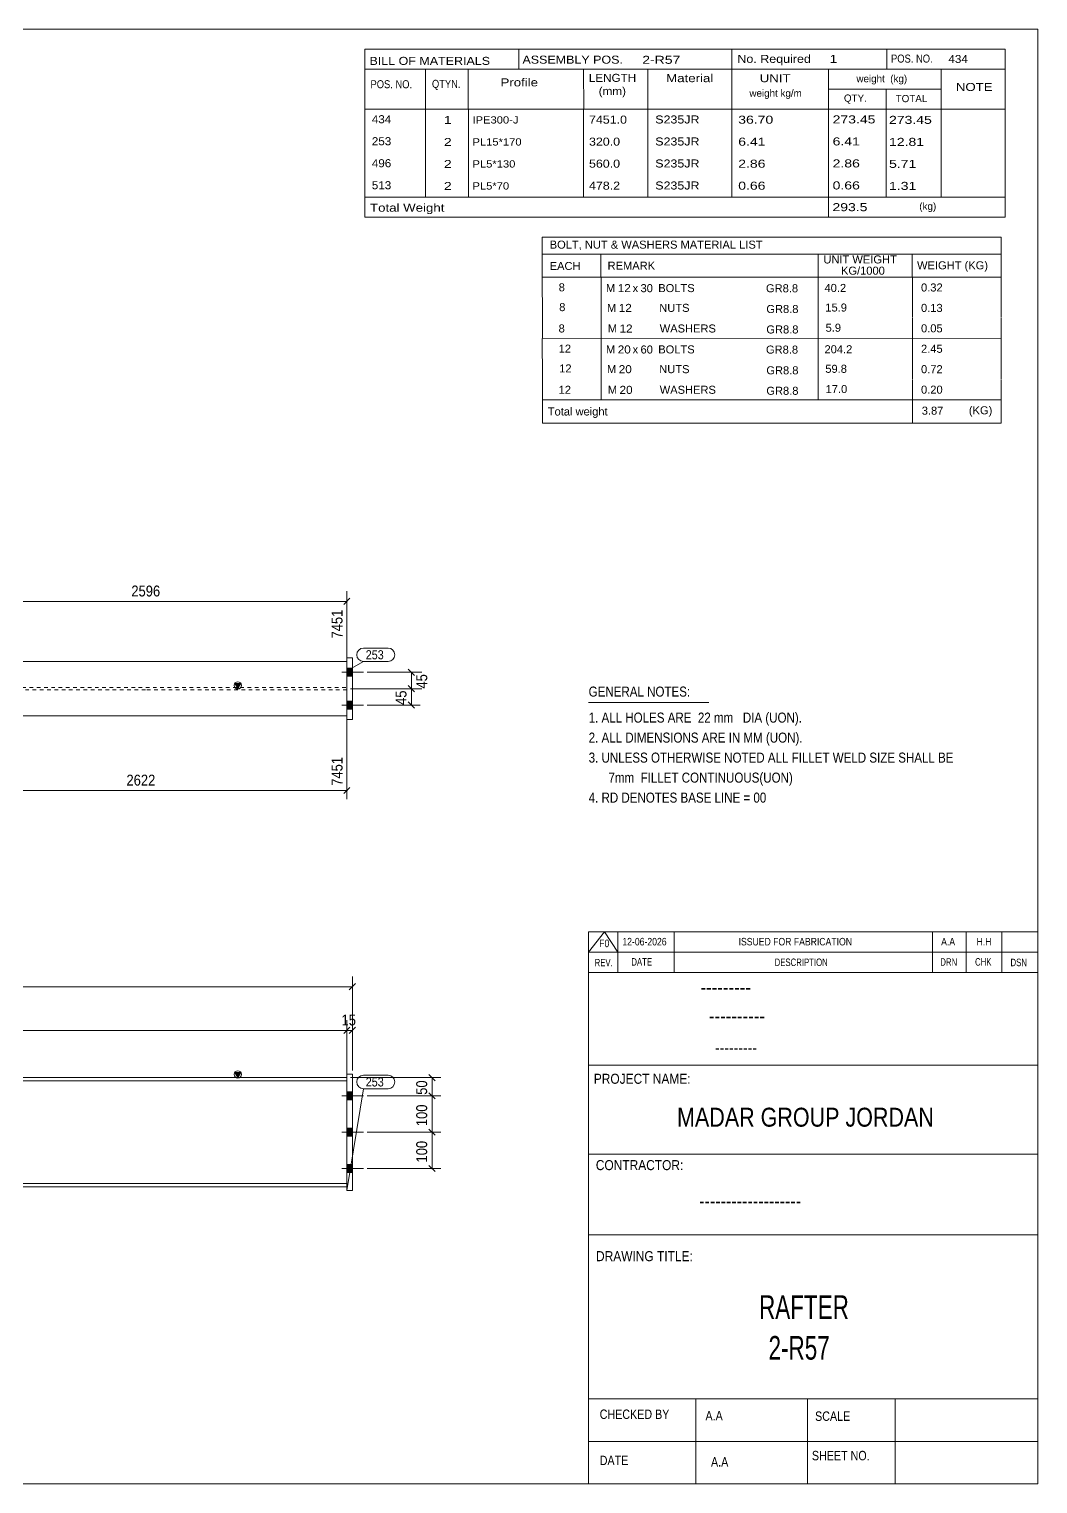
# Model space of a CAD drawing. Header units: millimetres. Extents: x 2 to 579, y 1 to 405.
# Drawn here: x 301.7 to 579, y 5 to 405 of the extents above; entities that cross this region are included whole.
import ezdxf

# ---------------------------------------------------------------- set-up
doc = ezdxf.new("R2010")
doc.units = ezdxf.units.MM
doc.linetypes.add('XKITLINE00', pattern=[0])
doc.linetypes.add('XKITLINE01', pattern=[4, 1, -1, 1, -1])
for name, color, linetype, lineweight in [('Bolt', 3, 'Continuous', 0), ('Dimensions', 7, 'Continuous', 0), ('DrawingSheet', 5, 'Continuous', 0), ('OtherObjectType', 7, 'Continuous', 0), ('Part', 2, 'Continuous', 0), ('PartMark', 7, 'Continuous', 0)]:
    doc.layers.add(name, color=color, linetype=linetype, lineweight=lineweight)
doc.styles.add('@ARIAL_UNICODE_MS_BOLD', font='ARIAL.TTF')
doc.styles.add('ARIAL', font='ARIAL.TTF')
doc.styles.add('ARIAL_NARROW', font='ARIALN.TTF')
doc.styles.add('COMIC_SANS_MS_BOLD', font='COMICBD.TTF')
doc.styles.add('SWIS721_EX_BT', font='ARIAL.TTF')
doc.styles.add('SWISSE', font='ARIAL.TTF')

# ---------------------------------------------------------------- blocks, each defined once
blk = doc.blocks.new('*A1')
at = {"layer": 'Bolt'}
for points in [[(390.54, 110.6), (389.04, 110.6), (389.04, 112.8), (390.54, 112.8)], [(390.54, 110.6), (389.04, 110.6), (389.04, 112.8), (390.54, 112.8)], [(390.54, 100.6), (389.04, 100.6), (389.04, 102.8), (390.54, 102.8)], [(390.54, 100.6), (389.04, 100.6), (389.04, 102.8), (390.54, 102.8)], [(390.54, 90.6), (389.04, 90.6), (389.04, 92.8), (390.54, 92.8)], [(390.54, 90.6), (389.04, 90.6), (389.04, 92.8), (390.54, 92.8)]]:
    blk.add_hatch(color=3, dxfattribs=at).paths.add_polyline_path(points, flags=17)
at = {"layer": 'Bolt', "color": 3, "linetype": 'XKITLINE00', "lineweight": 0}
for p, q in [((390.54, 112.8), (389.04, 112.8)), ((390.54, 112.8), (389.04, 112.8)), ((393.64, 111.7), (387.64, 111.7)), ((393.64, 111.7), (387.64, 111.7)), ((390.54, 110.6), (389.04, 110.6)), ((390.54, 110.6), (389.04, 110.6)), ((393.64, 101.7), (387.64, 101.7)), ((393.64, 101.7), (387.64, 101.7)), ((390.54, 102.8), (389.04, 102.8)), ((390.54, 102.8), (389.04, 102.8)), ((390.54, 100.6), (389.04, 100.6)), ((390.54, 100.6), (389.04, 100.6)), ((390.54, 92.8), (389.04, 92.8)), ((390.54, 92.8), (389.04, 92.8)), ((393.64, 91.7), (387.64, 91.7)), ((393.64, 91.7), (387.64, 91.7)), ((390.54, 90.6), (389.04, 90.6)), ((390.54, 90.6), (389.04, 90.6))]:
    blk.add_line(p, q, dxfattribs=at)
blk = doc.blocks.new('*A5')
at = {"layer": 'Part'}
blk.add_hatch(color=2, dxfattribs=at).paths.add_polyline_path([(358.24, 118.1), (359.84, 118.1), (359.04, 116.7)], flags=17)
at = {"layer": 'Part', "color": 2, "linetype": 'XKITLINE00', "lineweight": 0}
for p, q in [((38.45, 116.7), (93.75, 116.7)), ((93.85, 116.7), (213.69, 116.7)), ((213.79, 116.7), (333.64, 116.7)), ((333.74, 116.7), (389.04, 116.7)), ((359.04, 116.7), (358.24, 118.1)), ((358.24, 118.1), (359.84, 118.1)), ((359.84, 118.1), (359.04, 116.7)), ((93.75, 115.8), (38.45, 115.8)), ((213.69, 115.8), (93.85, 115.8)), ((333.64, 115.8), (213.79, 115.8)), ((389.04, 115.8), (333.74, 115.8)), ((93.75, 87.6), (38.45, 87.6)), ((38.45, 86.7), (93.75, 86.7)), ((213.69, 87.6), (93.85, 87.6)), ((93.85, 86.7), (213.69, 86.7)), ((333.64, 87.6), (213.79, 87.6)), ((213.79, 86.7), (333.64, 86.7)), ((389.04, 87.6), (333.74, 87.6)), ((333.74, 86.7), (389.04, 86.7))]:
    blk.add_line(p, q, dxfattribs=at)
at = {"layer": 'Part', "color": 7, "linetype": 'XKITLINE01', "lineweight": 0}
for p, q in [((38.45, 116.7), (38.45, 86.7)), ((389.04, 116.7), (389.04, 86.7))]:
    blk.add_line(p, q, dxfattribs=at)
at = {"layer": 'Part', "color": 2, "linetype": 'XKITLINE00', "lineweight": 0}
blk.add_circle((359.04, 117.6), 1, dxfattribs=at)
blk = doc.blocks.new('*A6')
at = {"layer": 'Part', "color": 2, "linetype": 'XKITLINE00', "lineweight": 0}
for p, q in [((389.04, 85.7), (389.04, 117.7)), ((389.04, 117.7), (390.54, 117.7)), ((390.54, 85.7), (390.54, 117.7)), ((389.04, 85.7), (390.54, 85.7))]:
    blk.add_line(p, q, dxfattribs=at)
blk = doc.blocks.new('*A12')
at = {"layer": 'Bolt'}
for points in [[(390.54, 227.05), (389.04, 227.05), (389.04, 229.25), (390.54, 229.25)], [(390.54, 227.05), (389.04, 227.05), (389.04, 229.25), (390.54, 229.25)], [(390.54, 227.05), (389.04, 227.05), (389.04, 229.25), (390.54, 229.25)], [(390.54, 218.05), (389.04, 218.05), (389.04, 220.25), (390.54, 220.25)], [(390.54, 218.05), (389.04, 218.05), (389.04, 220.25), (390.54, 220.25)], [(390.54, 218.05), (389.04, 218.05), (389.04, 220.25), (390.54, 220.25)]]:
    blk.add_hatch(color=3, dxfattribs=at).paths.add_polyline_path(points, flags=17)
at = {"layer": 'Bolt', "color": 3, "linetype": 'XKITLINE00', "lineweight": 0}
for p, q in [((393.64, 228.15), (387.64, 228.15)), ((393.64, 228.15), (387.64, 228.15)), ((393.64, 228.15), (387.64, 228.15)), ((390.54, 229.25), (389.04, 229.25)), ((390.54, 229.25), (389.04, 229.25)), ((390.54, 229.25), (389.04, 229.25)), ((390.54, 227.05), (389.04, 227.05)), ((390.54, 227.05), (389.04, 227.05)), ((390.54, 227.05), (389.04, 227.05)), ((390.54, 220.25), (389.04, 220.25)), ((390.54, 220.25), (389.04, 220.25)), ((390.54, 220.25), (389.04, 220.25)), ((393.64, 219.15), (387.64, 219.15)), ((393.64, 219.15), (387.64, 219.15)), ((393.64, 219.15), (387.64, 219.15)), ((390.54, 218.05), (389.04, 218.05)), ((390.54, 218.05), (389.04, 218.05)), ((390.54, 218.05), (389.04, 218.05))]:
    blk.add_line(p, q, dxfattribs=at)
blk = doc.blocks.new('*A16')
at = {"layer": 'Part'}
blk.add_hatch(color=2, dxfattribs=at).paths.add_polyline_path([(358.24, 225.05), (359.84, 225.05), (359.04, 223.65)], flags=17)
at = {"layer": 'Part', "color": 2, "linetype": 'XKITLINE00', "lineweight": 0}
for p, q in [((38.45, 231.15), (93.75, 231.15)), ((93.85, 231.15), (213.69, 231.15)), ((213.79, 231.15), (333.64, 231.15)), ((333.74, 231.15), (389.04, 231.15)), ((359.04, 223.65), (358.24, 225.05)), ((358.24, 225.05), (359.84, 225.05)), ((359.84, 225.05), (359.04, 223.65)), ((38.45, 216.15), (93.75, 216.15)), ((93.85, 216.15), (213.69, 216.15)), ((213.79, 216.15), (333.64, 216.15)), ((333.74, 216.15), (389.04, 216.15))]:
    blk.add_line(p, q, dxfattribs=at)
at = {"layer": 'Part', "color": 7, "linetype": 'XKITLINE01', "lineweight": 0}
for p, q in [((38.45, 216.15), (38.45, 231.15)), ((389.04, 216.15), (389.04, 231.15)), ((38.45, 223.98), (93.75, 223.98)), ((93.75, 223.33), (38.45, 223.33)), ((93.85, 223.98), (213.69, 223.98)), ((213.69, 223.33), (93.85, 223.33)), ((213.79, 223.98), (333.64, 223.98)), ((333.64, 223.33), (213.79, 223.33)), ((333.74, 223.98), (389.04, 223.98)), ((389.04, 223.33), (333.74, 223.33))]:
    blk.add_line(p, q, dxfattribs=at)
at = {"layer": 'Part', "color": 2, "linetype": 'XKITLINE00', "lineweight": 0}
blk.add_circle((359.04, 224.55), 1, dxfattribs=at)
blk = doc.blocks.new('*A17')
at = {"layer": 'Part', "color": 2, "linetype": 'XKITLINE00', "lineweight": 0}
for p, q in [((389.04, 215.15), (389.04, 232.15)), ((389.04, 232.15), (390.54, 232.15)), ((390.54, 232.15), (390.54, 215.15)), ((390.54, 215.15), (389.04, 215.15))]:
    blk.add_line(p, q, dxfattribs=at)
blk = doc.blocks.new('*A25')
at = {"layer": 'DrawingSheet', "color": 5, "linetype": 'XKITLINE00', "lineweight": 0}
for p, q in [((579, 405), (5, 405)), ((5, 405), (5, 5)), ((579, 5), (579, 405)), ((5, 5), (579, 5))]:
    blk.add_line(p, q, dxfattribs=at)
at = {"layer": 'DrawingSheet', "color": 5, "style": 'ARIAL', "width": 0.85}
blk.add_text('Tekla structures', height=2, rotation=90, dxfattribs=at).set_placement((4.5, 5.5))
blk = doc.blocks.new('*A26')
at = {"layer": 'OtherObjectType', "color": 7, "linetype": 'XKITLINE00', "lineweight": 0}
for p, q in [((442.76, 347.8), (442.75, 336.8)), ((442.76, 347.8), (568.88, 347.8)), ((568.88, 347.8), (568.88, 336.8)), ((442.75, 343.15), (568.88, 343.15)), ((458.87, 343.16), (458.87, 336.8)), ((518.57, 343.16), (518.57, 336.8)), ((544.47, 343.14), (544.47, 336.8)), ((442.76, 336.77), (442.76, 331.27)), ((442.77, 336.8), (568.88, 336.8)), ((458.92, 336.8), (458.92, 331.18)), ((518.57, 336.8), (518.57, 331.18)), ((544.5, 336.8), (544.5, 331.3)), ((568.88, 336.8), (568.88, 331.3)), ((442.79, 331.18), (442.79, 325.57)), ((458.95, 331.18), (458.95, 325.56)), ((518.57, 331.18), (518.57, 325.56)), ((544.5, 331.18), (544.5, 325.68)), ((568.88, 331.18), (568.88, 325.68)), ((442.79, 325.55), (442.79, 319.98)), ((458.95, 325.56), (458.95, 319.94)), ((518.57, 325.56), (518.57, 319.94)), ((544.5, 325.56), (544.5, 319.95)), ((568.88, 325.56), (568.88, 319.95)), ((568.88, 319.95), (442.75, 319.98)), ((442.76, 319.91), (442.76, 314.41)), ((458.92, 319.94), (458.92, 314.32)), ((518.57, 319.94), (518.57, 314.32)), ((544.5, 319.94), (544.5, 314.44)), ((568.88, 319.94), (568.88, 314.44)), ((442.79, 314.32), (442.79, 308.71)), ((458.95, 314.32), (458.95, 308.71)), ((518.57, 314.32), (518.57, 308.71)), ((544.5, 314.32), (544.5, 308.82)), ((568.88, 314.32), (568.88, 308.82)), ((442.79, 308.69), (442.79, 303.12)), ((458.95, 308.7), (458.95, 303.09)), ((518.57, 308.71), (518.57, 303.09)), ((544.5, 308.7), (544.5, 303.1)), ((568.88, 308.7), (568.88, 303.09)), ((568.88, 303.09), (442.75, 303.12)), ((442.78, 303.09), (442.78, 296.68)), ((442.85, 303.08), (568.87, 303.09)), ((544.5, 303.05), (544.5, 296.64)), ((568.87, 303.06), (568.87, 296.64)), ((442.77, 296.64), (568.87, 296.64))]:
    blk.add_line(p, q, dxfattribs=at)
at = {"layer": 'OtherObjectType', "color": 7, "style": 'ARIAL_NARROW'}
for s, width, p in [('BOLT, NUT & WASHERS MATERIAL LIST', 1.211571, (444.79, 344.64)), ('EACH', 1.211571, (444.78, 338.77)), ('REMARK', 1.211571, (460.7, 338.86)), ('UNIT WEIGHT', 1.211571, (520.03, 340.57)), ('WEIGHT (KG)', 1.211571, (545.78, 338.95)), (' KG/1000', 1.211571, (524.02, 337.48)), ('8', 1.211571, (447.26, 332.9)), ('M', 1.211571, (460.26, 332.7)), ('12', 1.275, (463.5, 332.68)), ('x', 1.211571, (467.58, 332.68)), ('30', 1.211571, (469.76, 332.67)), ('BOLTS', 1.211571, (474.63, 332.69)), ('GR8.8', 1.211571, (504.25, 332.64)), ('40.2', 1.211571, (520.34, 332.73)), ('0.32', 1.211571, (546.87, 332.86)), ('8', 1.211571, (447.4, 327.46)), ('M', 1.211571, (460.54, 327.26)), ('12', 1.275, (463.78, 327.24)), ('NUTS', 1.211571, (474.91, 327.26)), ('GR8.8', 1.211571, (504.35, 326.94)), ('15.9', 1.211571, (520.56, 327.35)), ('0.13', 1.211571, (546.87, 327.24)), ('5.9', 1.211571, (520.64, 321.79)), ('8', 1.211571, (447.24, 321.59)), ('M', 1.211571, (460.76, 321.59)), ('12', 1.275, (464, 321.57)), ('WASHERS', 1.211571, (475.04, 321.58)), ('GR8.8', 1.211571, (504.35, 321.32)), ('0.05', 1.211571, (546.87, 321.63)), ('12', 1.211571, (447.26, 316.05)), ('M', 1.211571, (460.26, 315.84)), ('20', 1.275, (463.5, 315.82)), ('x', 1.211571, (467.58, 315.82)), ('60', 1.211571, (469.76, 315.81)), ('BOLTS', 1.211571, (474.63, 315.83)), ('GR8.8', 1.211571, (504.25, 315.78)), ('204.2', 1.211571, (520.34, 315.87)), ('2.45', 1.211571, (546.87, 316.01)), ('12', 1.211571, (447.4, 310.6)), ('M', 1.211571, (460.54, 310.41)), ('20', 1.275, (463.78, 310.39)), ('NUTS', 1.211571, (474.91, 310.4)), ('GR8.8', 1.211571, (504.35, 310.08)), ('59.8', 1.211571, (520.56, 310.5)), ('0.72', 1.211571, (546.87, 310.39)), ('12', 1.211571, (447.24, 304.73)), ('M', 1.211571, (460.76, 304.73)), ('20', 1.275, (464, 304.71)), ('WASHERS', 1.211571, (475.04, 304.73)), ('GR8.8', 1.211571, (504.35, 304.46)), ('17.0', 1.211571, (520.64, 304.93)), ('0.20', 1.211571, (546.87, 304.77)), ('Total weight', 1.211571, (444.26, 298.76)), ('3.87', 1.211571, (547.07, 298.99)), ('(KG)', 1.211571, (560.02, 299.09))]:
    blk.add_text(s, height=2.2, dxfattribs=dict(at, width=width)).set_placement(p)
blk = doc.blocks.new('*A27')
at = {"layer": 'OtherObjectType', "color": 7, "linetype": 'XKITLINE00', "lineweight": 0}
blk.add_line((455.5, 219.82), (488.5, 219.82), dxfattribs=at)
at = {"layer": 'OtherObjectType', "color": 7, "style": 'ARIAL_NARROW', "width": 1.008832}
for s, p in [('GENERAL NOTES:', (455.5, 221.47)), ('1. ALL HOLES ARE  22 mm   DIA (UON).', (455.5, 214.32)), ('2. ALL DIMENSIONS ARE IN MM (UON).', (455.5, 208.82)), ('3. UNLESS OTHERWISE NOTED ALL FILLET WELD SIZE SHALL BE', (455.5, 203.32)), ('7mm  FILLET CONTINUOUS(UON)', (460.95, 197.82)), ('4. RD DENOTES BASE LINE = 00', (455.5, 192.32))]:
    blk.add_text(s, height=2.75, dxfattribs=at).set_placement(p)
blk = doc.blocks.new('*A28')
at = {"layer": 'OtherObjectType', "color": 7, "linetype": 'XKITLINE00', "lineweight": 0}
for p, q in [((455.5, 156.76), (579, 156.76)), ((455.5, 151.21), (459.82, 156.76)), ((455.5, 151.21), (455.5, 156.76)), ((459.82, 156.76), (463.53, 151.21)), ((463.53, 151.21), (463.53, 156.76)), ((478.97, 151.21), (478.97, 156.76)), ((549.98, 151.21), (549.98, 156.76)), ((559.24, 151.21), (559.24, 156.76)), ((569.12, 151.21), (569.12, 156.76)), ((579, 151.21), (579, 156.76)), ((455.5, 151.21), (579, 151.21)), ((455.5, 145.65), (455.5, 151.21)), ((459.21, 151.21), (579, 151.21)), ((463.53, 145.65), (463.53, 151.21)), ((478.97, 145.65), (478.97, 151.21)), ((549.98, 145.65), (549.98, 151.21)), ((559.24, 145.65), (559.24, 151.21)), ((569.12, 145.65), (569.12, 151.21)), ((579, 145.65), (579, 151.21))]:
    blk.add_line(p, q, dxfattribs=at)
at = {"layer": 'OtherObjectType', "color": 7, "style": 'ARIAL_NARROW'}
for s, height, width, p in [('F0', 2.058, 1.008832, (458.4, 152.59)), ('12-06-2026', 2.058, 1.008832, (464.76, 153.06)), ('ISSUED FOR FABRICATION', 2.0583, 1.008832, (496.71, 153.06)), ('A.A', 2.058, 1.008832, (552.4, 153.06)), ('H.H', 2.058, 1.008832, (562.13, 153.06)), ('REV.', 2.058, 0.907949, (457.13, 147.31)), ('DATE', 2.058, 0.907949, (467.23, 147.5)), ('DESCRIPTION', 2.0583, 0.907949, (506.61, 147.39)), ('DRN', 2.058, 0.907949, (552.17, 147.47)), ('CHK', 2.058, 0.907949, (561.72, 147.5)), ('DSN', 2.058, 0.907949, (571.47, 147.35))]:
    blk.add_text(s, height=height, dxfattribs=dict(at, width=width)).set_placement(p)
blk = doc.blocks.new('*A30')
at = {"layer": 'OtherObjectType', "color": 2, "linetype": 'XKITLINE00', "lineweight": 0}
for p, q in [((455.5, 145.65), (579, 145.65)), ((455.5, 5), (455.5, 145.64)), ((578.98, 145.64), (579, 5)), ((579, 120.14), (455.5, 120.14)), ((455.5, 95.63), (579, 95.63)), ((579, 73.49), (455.5, 73.49)), ((579, 28.4), (455.5, 28.4)), ((484.94, 28.4), (484.94, 5)), ((515.62, 5), (515.62, 28.4)), ((539.75, 5), (539.75, 28.4)), ((579, 16.7), (455.5, 16.7)), ((579, 5), (455.5, 5))]:
    blk.add_line(p, q, dxfattribs=at)
at = {"layer": 'OtherObjectType', "color": 4, "style": '@ARIAL_UNICODE_MS_BOLD', "width": 0.85}
blk.add_text('---------', height=3.9, dxfattribs=at).set_placement((486.23, 139.59))
at = {"layer": 'OtherObjectType', "color": 7, "style": 'ARIAL', "width": 0.85}
for s, height, p in [('----------', 3.9, (488.56, 131.77)), ('---------', 3.25, (490.21, 123.31))]:
    blk.add_text(s, height=height, dxfattribs=at).set_placement(p)
at = {"layer": 'OtherObjectType', "color": 3, "width": 0.85}
for s, style, p in [('PROJECT NAME:', 'SWIS721_EX_BT', (456.92, 115.01)), ('CONTRACTOR:', 'SWISSE', (457.47, 91.27)), ('DRAWING TITLE:', 'SWIS721_EX_BT', (457.53, 66.24))]:
    blk.add_text(s, height=2.7618, dxfattribs=dict(at, style=style)).set_placement(p)
at = {"layer": 'OtherObjectType', "color": 7, "width": 0.85}
for s, height, p in [('MADAR GROUP JORDAN', 5.2, (479.79, 103.23)), ('CHECKED BY', 2.592, (458.53, 22.86)), ('A.A', 2.592, (487.61, 22.45)), ('SCALE', 2.592, (517.74, 22.33)), ('DATE', 2.592, (458.54, 10.16)), ('A.A', 2.592, (489.14, 9.76)), ('SHEET NO.', 2.592, (516.87, 11.49))]:
    blk.add_text(s, height=height, dxfattribs=at).set_placement(p)
at = {"layer": 'OtherObjectType', "color": 1}
for s, height, style, width, p in [('-------------------', 3.9, 'COMIC_SANS_MS_BOLD', 0.85, (485.87, 80.86)), ('RAFTER', 6.5, 'ARIAL', 0.68, (502.34, 50.37)), ('2-R57', 6.5, 'ARIAL', 0.68, (504.95, 39.17))]:
    blk.add_text(s, height=height, dxfattribs=dict(at, style=style, width=width)).set_placement(p)
blk = doc.blocks.new('*A31')
at = {"layer": 'OtherObjectType', "color": 7, "linetype": 'XKITLINE00', "lineweight": 0}
for p, q in [((393.98, 399.5), (569.98, 399.5)), ((393.98, 399.5), (393.98, 388.5)), ((436.26, 399.42), (436.26, 393.87)), ((494.85, 394), (494.85, 399.5)), ((537.43, 393.96), (537.43, 399.42)), ((569.98, 394), (569.98, 399.5)), ((393.98, 394), (569.98, 394)), ((410.64, 394), (410.64, 383)), ((422.4, 393.98), (422.4, 383.03)), ((454.12, 393.99), (454.13, 383)), ((471.78, 393.98), (471.78, 383)), ((494.85, 393.98), (494.85, 383)), ((521.43, 394), (521.43, 383)), ((552.42, 394), (552.42, 383)), ((569.98, 394), (569.98, 388.5)), ((393.98, 388.5), (393.98, 383)), ((521.45, 388.52), (552.45, 388.52)), ((537.28, 388.52), (537.28, 383)), ((569.98, 388.5), (569.98, 383)), ((393.98, 383), (569.98, 383)), ((393.98, 383), (393.98, 376.95)), ((410.63, 383), (410.63, 376.95)), ((422.44, 382.99), (422.44, 376.95)), ((454.12, 383), (454.11, 376.95)), ((471.79, 383), (471.79, 376.95)), ((494.87, 383), (494.87, 376.95)), ((521.44, 383), (521.44, 376.95)), ((537.33, 382.95), (537.33, 376.95)), ((552.43, 383), (552.43, 376.95)), ((569.98, 383), (569.98, 376.95)), ((393.98, 376.95), (393.98, 370.9)), ((410.63, 376.95), (410.63, 370.9)), ((422.44, 376.94), (422.44, 370.9)), ((454.12, 376.95), (454.11, 370.9)), ((471.79, 376.95), (471.79, 370.9)), ((494.87, 376.95), (494.87, 370.9)), ((521.44, 376.95), (521.44, 370.9)), ((537.33, 376.9), (537.33, 370.9)), ((552.43, 376.95), (552.43, 370.9)), ((569.98, 376.95), (569.98, 370.9)), ((393.98, 370.9), (393.98, 364.85)), ((410.63, 370.9), (410.63, 364.85)), ((422.44, 370.89), (422.44, 364.85)), ((454.12, 370.9), (454.11, 364.85)), ((471.79, 370.9), (471.79, 364.85)), ((494.87, 370.9), (494.87, 364.85)), ((521.44, 370.9), (521.44, 364.85)), ((537.33, 370.85), (537.33, 364.85)), ((552.43, 370.9), (552.43, 364.85)), ((569.98, 370.9), (569.98, 364.85)), ((393.98, 364.85), (393.98, 358.8)), ((410.63, 364.85), (410.63, 358.8)), ((422.44, 364.84), (422.44, 358.8)), ((454.12, 364.85), (454.11, 358.8)), ((471.79, 364.85), (471.79, 358.8)), ((494.87, 364.85), (494.87, 358.8)), ((521.44, 364.85), (521.44, 358.8)), ((537.33, 364.8), (537.33, 358.8)), ((552.43, 364.85), (552.43, 358.8)), ((569.98, 364.85), (569.98, 358.8)), ((393.98, 358.8), (569.98, 358.8)), ((393.98, 358.8), (393.98, 353.3)), ((521.44, 358.8), (521.44, 353.3)), ((569.98, 358.8), (569.98, 353.3)), ((393.98, 353.3), (569.98, 353.3))]:
    blk.add_line(p, q, dxfattribs=at)
at = {"layer": 'OtherObjectType', "color": 7, "style": 'ARIAL_NARROW'}
for s, height, width, p in [('BILL OF MATERIALS', 2.2, 1.36, (395.25, 395.16)), ('ASSEMBLY POS.', 2.2, 1.36, (437.3, 395.5)), ('2-R57', 2.2, 1.525501, (470.23, 395.46)), ('No. Required', 2.2, 1.36, (496.39, 395.72)), ('1', 2.2, 1.525501, (521.75, 395.72)), ('POS. NO.', 2.2, 1.02, (538.63, 395.79)), ('434', 2.2, 1.270501, (554.4, 395.69)), ('LENGTH', 2.2, 1.275, (455.54, 390.49)), ('Material', 2.2, 1.445, (476.81, 390.41)), ('UNIT', 2.2, 1.445, (502.52, 390.4)), ('weight  (kg)', 1.98, 1.19, (529.11, 390.39)), ('POS. NO.', 2.2, 1.02, (395.53, 388.74)), ('QTYN.', 2.2, 1.02, (412.42, 388.84)), ('Profile', 2.2, 1.445, (431.26, 389.25)), ('(mm)', 2.2, 1.275, (458.26, 386.86)), ('weight kg/m', 1.98, 1.19, (499.69, 386.4)), ('NOTE', 2.2, 1.445, (556.44, 387.99)), ('QTY.', 1.98, 1.19, (525.68, 385.03)), ('TOTAL', 1.98, 1.19, (539.9, 384.91)), ('434', 2.2, 1.270501, (395.89, 379.12)), ('1', 2.2, 1.525501, (415.71, 378.91)), ('IPE300-J', 1.98, 1.355501, (423.56, 379.04)), ('7451.0', 2.2, 1.355501, (455.59, 379.01)), ('S235JR', 2.2, 1.355501, (473.81, 379.05)), ('36.70', 2.2, 1.525501, (496.62, 378.99)), ('273.45', 2.2, 1.525501, (522.57, 379.07)), ('273.45', 2.2, 1.525501, (538.08, 378.94)), ('253', 2.2, 1.270501, (395.89, 373.07)), ('2', 2.2, 1.525501, (415.71, 372.86)), ('PL15*170', 1.98, 1.355501, (423.56, 372.99)), ('320.0', 2.2, 1.355501, (455.59, 372.96)), ('S235JR', 2.2, 1.355501, (473.81, 373)), ('6.41', 2.2, 1.525501, (496.62, 372.94)), ('6.41', 2.2, 1.525501, (522.57, 373.02)), ('12.81', 2.2, 1.525501, (538.08, 372.89)), ('496', 2.2, 1.270501, (395.89, 367.02)), ('2', 2.2, 1.525501, (415.71, 366.81)), ('PL5*130', 1.98, 1.355501, (423.56, 366.94)), ('560.0', 2.2, 1.355501, (455.59, 366.91)), ('S235JR', 2.2, 1.355501, (473.81, 366.95)), ('2.86', 2.2, 1.525501, (496.62, 366.89)), ('2.86', 2.2, 1.525501, (522.57, 366.97)), ('5.71', 2.2, 1.525501, (538.08, 366.84)), ('513', 2.2, 1.270501, (395.89, 360.97)), ('2', 2.2, 1.525501, (415.71, 360.76)), ('PL5*70', 1.98, 1.355501, (423.56, 360.89)), ('478.2', 2.2, 1.355501, (455.59, 360.86)), ('S235JR', 2.2, 1.355501, (473.81, 360.9)), ('0.66', 2.2, 1.525501, (496.62, 360.84)), ('0.66', 2.2, 1.525501, (522.57, 360.92)), ('1.31', 2.2, 1.525501, (538.08, 360.79)), ('Total Weight', 2.2, 1.445, (395.4, 354.79)), ('293.5', 2.2, 1.525501, (522.52, 354.94)), ('(kg)', 1.98, 1.19, (546.4, 355.31))]:
    blk.add_text(s, height=height, dxfattribs=dict(at, width=width)).set_placement(p)
blk = doc.blocks.new('*A33')
at = {"layer": 'Dimensions', "color": 7, "linetype": 'XKITLINE00', "lineweight": 0}
for p, q in [((36.95, 118.7), (36.95, 144.55)), ((390.54, 118.7), (390.54, 144.55)), ((37.8, 142.55), (36.1, 140.85)), ((36.95, 141.7), (390.54, 141.7)), ((391.39, 142.55), (389.69, 140.85))]:
    blk.add_line(p, q, dxfattribs=at)
at = {"layer": 'Dimensions', "color": 3}
for p in [(36.95, 141.7), (390.54, 141.7)]:
    blk.add_point(p, dxfattribs=at)
at = {"layer": 'Dimensions', "color": 3, "style": 'ARIAL', "width": 0.85}
blk.add_text('7481', height=3, dxfattribs=at).set_placement((209.29, 143.05))
blk = doc.blocks.new('*A35')
at = {"layer": 'Dimensions', "color": 7, "linetype": 'XKITLINE00', "lineweight": 0}
for p, q in [((38.45, 117.7), (38.45, 132.55)), ((389.04, 117.7), (389.04, 132.55)), ((39.3, 130.55), (37.6, 128.85)), ((38.45, 129.7), (389.04, 129.7)), ((389.89, 130.55), (388.19, 128.85))]:
    blk.add_line(p, q, dxfattribs=at)
at = {"layer": 'Dimensions', "color": 3}
for p in [(38.45, 129.7), (389.04, 129.7)]:
    blk.add_point(p, dxfattribs=at)
at = {"layer": 'Dimensions', "color": 3, "style": 'ARIAL', "width": 0.85}
blk.add_text('7451', height=3, dxfattribs=at).set_placement((209.29, 131.05))
blk = doc.blocks.new('*A36')
at = {"layer": 'Dimensions', "color": 7, "linetype": 'XKITLINE00', "lineweight": 0}
for p, q in [((389.04, 117.7), (389.04, 132.55)), ((390.54, 118.7), (390.54, 132.55)), ((389.89, 130.55), (388.19, 128.85)), ((389.04, 129.7), (390.54, 129.7)), ((391.39, 130.55), (389.69, 128.85))]:
    blk.add_line(p, q, dxfattribs=at)
at = {"layer": 'Dimensions', "color": 3}
for p in [(389.04, 129.7), (390.54, 129.7)]:
    blk.add_point(p, dxfattribs=at)
at = {"layer": 'Dimensions', "color": 3, "style": 'ARIAL', "width": 0.85}
blk.add_text('15', height=3, dxfattribs=at).set_placement((387.56, 131.05))
blk = doc.blocks.new('*A44')
at = {"layer": 'Dimensions', "color": 7, "linetype": 'XKITLINE00', "lineweight": 0}
for p, q in [((394.64, 101.7), (414.85, 101.7)), ((411.6, 102.55), (413.3, 100.85)), ((412.45, 91.7), (412.45, 101.7)), ((411.6, 92.55), (413.3, 90.85)), ((394.64, 91.7), (414.85, 91.7))]:
    blk.add_line(p, q, dxfattribs=at)
at = {"layer": 'Dimensions', "color": 3}
for p in [(412.45, 101.7), (412.45, 91.7)]:
    blk.add_point(p, dxfattribs=at)
at = {"layer": 'Dimensions', "color": 3, "style": 'ARIAL', "width": 0.85}
blk.add_text('100', height=3, rotation=90.0002, dxfattribs=at).set_placement((411.1, 93.37))
blk = doc.blocks.new('*A45')
at = {"layer": 'Dimensions', "color": 7, "linetype": 'XKITLINE00', "lineweight": 0}
for p, q in [((411.6, 112.55), (413.3, 110.85)), ((394.64, 111.7), (414.85, 111.7)), ((412.45, 101.7), (412.45, 111.7)), ((394.64, 101.7), (414.85, 101.7)), ((411.6, 102.55), (413.3, 100.85))]:
    blk.add_line(p, q, dxfattribs=at)
at = {"layer": 'Dimensions', "color": 3}
for p in [(412.45, 111.7), (412.45, 101.7)]:
    blk.add_point(p, dxfattribs=at)
at = {"layer": 'Dimensions', "color": 3, "style": 'ARIAL', "width": 0.85}
blk.add_text('100', height=3, rotation=90.0002, dxfattribs=at).set_placement((411.1, 103.37))
blk = doc.blocks.new('*A46')
at = {"layer": 'Dimensions', "color": 7, "linetype": 'XKITLINE00', "lineweight": 0}
for p, q in [((390.04, 116.7), (414.85, 116.7)), ((411.6, 117.55), (413.3, 115.85)), ((412.45, 111.7), (412.45, 116.7)), ((411.6, 112.55), (413.3, 110.85)), ((394.64, 111.7), (414.85, 111.7))]:
    blk.add_line(p, q, dxfattribs=at)
at = {"layer": 'Dimensions', "color": 3}
for p in [(412.45, 116.7), (412.45, 111.7)]:
    blk.add_point(p, dxfattribs=at)
at = {"layer": 'Dimensions', "color": 3, "style": 'ARIAL', "width": 0.85}
blk.add_text('50', height=3, rotation=90.0002, dxfattribs=at).set_placement((411.1, 111.98))
blk = doc.blocks.new('*A50')
at = {"layer": 'PartMark', "color": 7, "linetype": 'XKITLINE00', "lineweight": 0}
for p, q in [((393.61, 117.37), (400.37, 117.37)), ((389.04, 85.7), (393.61, 113.67)), ((393.61, 113.67), (400.37, 113.67))]:
    blk.add_line(p, q, dxfattribs=at)
for centre, start, end in [((393.61, 115.52), 90, 270), ((400.37, 115.52), 270, 90)]:
    blk.add_arc(centre, 1.85, start, end, dxfattribs=at)
at = {"layer": 'PartMark', "color": 3, "style": 'ARIAL', "width": 0.85}
blk.add_text('253', height=2.5, dxfattribs=at).set_placement((394.21, 114.27))
blk = doc.blocks.new('*A63')
at = {"layer": 'Dimensions', "color": 7, "linetype": 'XKITLINE00', "lineweight": 0}
for p, q in [((280.26, 248.5), (278.57, 246.81)), ((279.41, 228.02), (279.41, 250.5)), ((389.89, 248.5), (388.19, 246.81)), ((389.04, 232.15), (389.04, 250.5)), ((279.41, 247.65), (389.04, 247.65))]:
    blk.add_line(p, q, dxfattribs=at)
at = {"layer": 'Dimensions', "color": 3}
for p in [(279.41, 247.65), (389.04, 247.65)]:
    blk.add_point(p, dxfattribs=at)
at = {"layer": 'Dimensions', "color": 3, "style": 'ARIAL', "width": 0.85}
blk.add_text('2596', height=3, dxfattribs=at).set_placement((329.78, 249))
blk.add_text('7451', height=3, rotation=90.0002, dxfattribs=at).set_placement((387.84, 237.45))
blk = doc.blocks.new('*A68')
at = {"layer": 'Dimensions', "color": 7, "linetype": 'XKITLINE00', "lineweight": 0}
for p, q in [((276.74, 216.28), (276.74, 193.25)), ((389.04, 215.15), (389.04, 193.25)), ((277.59, 196.5), (275.9, 194.81)), ((389.89, 196.5), (388.19, 194.81)), ((276.74, 195.65), (389.04, 195.65))]:
    blk.add_line(p, q, dxfattribs=at)
at = {"layer": 'Dimensions', "color": 3}
for p in [(276.74, 195.65), (389.04, 195.65)]:
    blk.add_point(p, dxfattribs=at)
at = {"layer": 'Dimensions', "color": 3, "style": 'ARIAL', "width": 0.85}
blk.add_text('7451', height=3, rotation=90.0002, dxfattribs=at).set_placement((387.84, 196.95))
blk.add_text('2622', height=3, dxfattribs=at).set_placement((328.44, 197))
blk = doc.blocks.new('*A71')
at = {"layer": 'Dimensions', "color": 7, "linetype": 'XKITLINE00', "lineweight": 0}
for p, q in [((405.92, 224.5), (407.62, 222.81)), ((390.04, 223.65), (409.17, 223.65)), ((405.92, 220), (407.62, 218.31)), ((406.77, 219.15), (406.77, 223.65)), ((394.64, 219.15), (409.17, 219.15))]:
    blk.add_line(p, q, dxfattribs=at)
at = {"layer": 'Dimensions', "color": 3}
for p in [(406.77, 223.65), (406.77, 219.15)]:
    blk.add_point(p, dxfattribs=at)
at = {"layer": 'Dimensions', "color": 3, "style": 'ARIAL', "width": 0.85}
blk.add_text('45', height=3, rotation=90.0002, dxfattribs=at).set_placement((405.42, 219.18))
blk = doc.blocks.new('*A72')
at = {"layer": 'Dimensions', "color": 7, "linetype": 'XKITLINE00', "lineweight": 0}
for p, q in [((394.64, 228.15), (409.62, 228.15)), ((405.92, 229), (407.62, 227.31)), ((406.77, 223.65), (406.77, 228.15)), ((405.92, 224.5), (407.62, 222.81)), ((390.04, 223.65), (409.62, 223.65))]:
    blk.add_line(p, q, dxfattribs=at)
at = {"layer": 'Dimensions', "color": 3}
for p in [(406.77, 228.15), (406.77, 223.65)]:
    blk.add_point(p, dxfattribs=at)
at = {"layer": 'Dimensions', "color": 3, "style": 'ARIAL', "width": 0.85}
blk.add_text('45', height=3, rotation=90.0002, dxfattribs=at).set_placement((411.12, 223.68))
blk = doc.blocks.new('*A78')
at = {"layer": 'PartMark', "color": 7, "linetype": 'XKITLINE00', "lineweight": 0}
for p, q in [((393.61, 234.82), (400.37, 234.82)), ((389.37, 228.72), (393.61, 231.12)), ((393.61, 231.12), (400.37, 231.12))]:
    blk.add_line(p, q, dxfattribs=at)
for centre, start, end in [((393.61, 232.97), 90, 270), ((400.37, 232.97), 270, 90)]:
    blk.add_arc(centre, 1.85, start, end, dxfattribs=at)
at = {"layer": 'PartMark', "color": 3, "style": 'ARIAL', "width": 0.85}
blk.add_text('253', height=2.5, dxfattribs=at).set_placement((394.21, 231.72))

msp = doc.modelspace()

# ---------------------------------------------------------------- block references
at = {"lineweight": 0}
for name in ['*A25', '*A31', '*A26', '*A63', '*A17', '*A78', '*A12', '*A72', '*A71', '*A27', '*A68', '*A28', '*A33', '*A30', '*A35', '*A36', '*A6', '*A50', '*A46', '*A1', '*A45', '*A44']:
    msp.add_blockref(name, (0, 0), dxfattribs=at)
at = {"layer": 'Part', "lineweight": 0}
for name in ['*A16', '*A5']:
    msp.add_blockref(name, (0, 0), dxfattribs=at)

doc.saveas('drawing.dxf')
